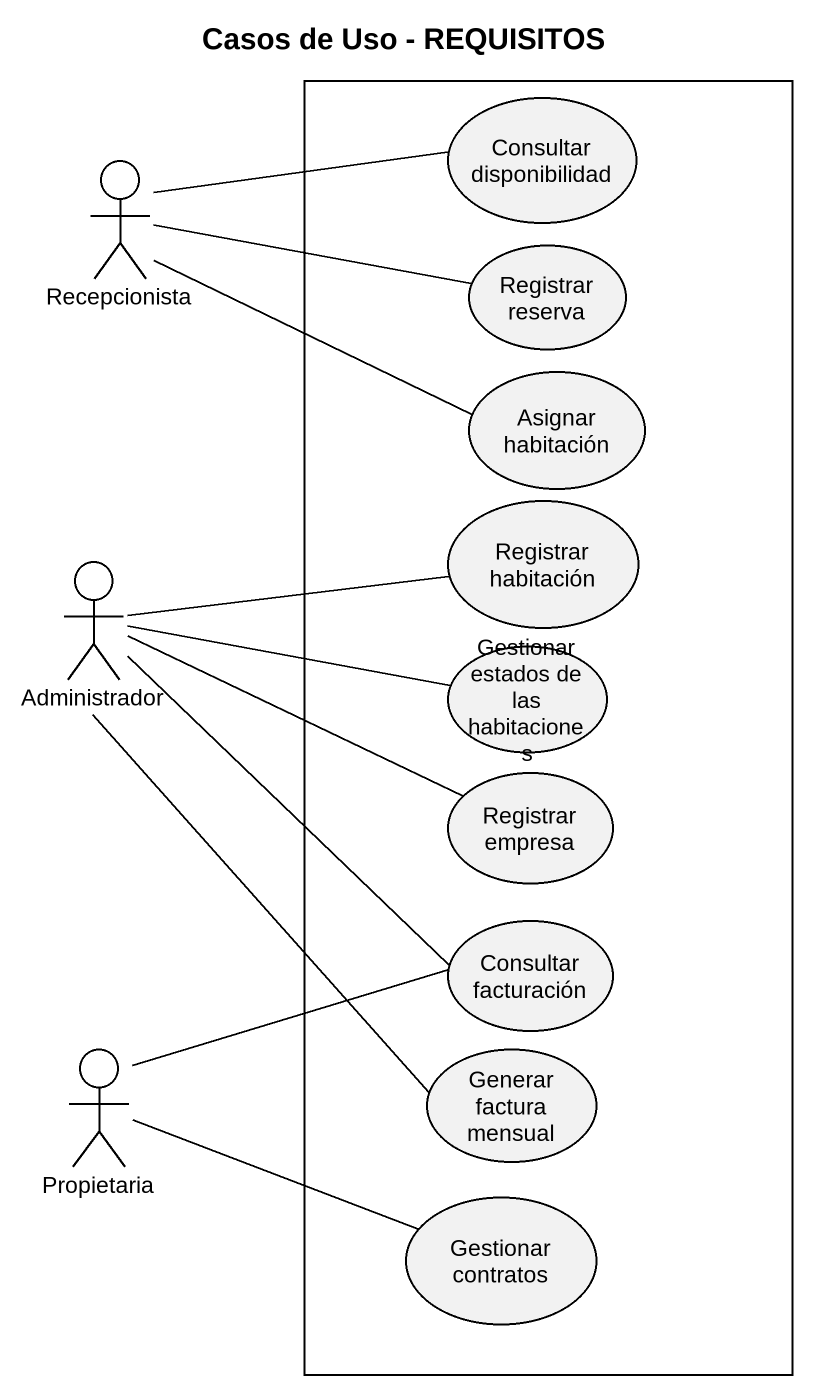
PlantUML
@startuml
title Casos de Uso - REQUISITOS
rectangle " " as rectangle1 {
  usecase "Consultar disponibilidad" as Consultar_disponibilidad
  usecase "Registrar reserva" as Registrar_reserva
  usecase "Asignar habitación" as Asignar_habitación
  usecase "Registrar habitación" as Registrar_habitación
  usecase "Gestionar estados de las habitaciones" as Gestionar_estados_de_las
  usecase "Registrar empresa" as Registrar_empresa
  usecase "Consultar facturación" as Consultar_facturación
  usecase "Generar factura mensual" as Generar_factura_mensual
  usecase "Gestionar contratos" as Gestionar_contratos
}
actor Recepcionista
actor Administrador
actor Propietaria
Recepcionista -right- Consultar_disponibilidad
Recepcionista -right- Registrar_reserva
Recepcionista -right- Asignar_habitación
Administrador -right- Registrar_habitación
Administrador -right- Gestionar_estados_de_las
Administrador -right- Registrar_empresa
Administrador -- Consultar_facturación
Administrador -- Generar_factura_mensual
Propietaria -right- Consultar_facturación
Propietaria -right- Gestionar_contratos
@enduml
